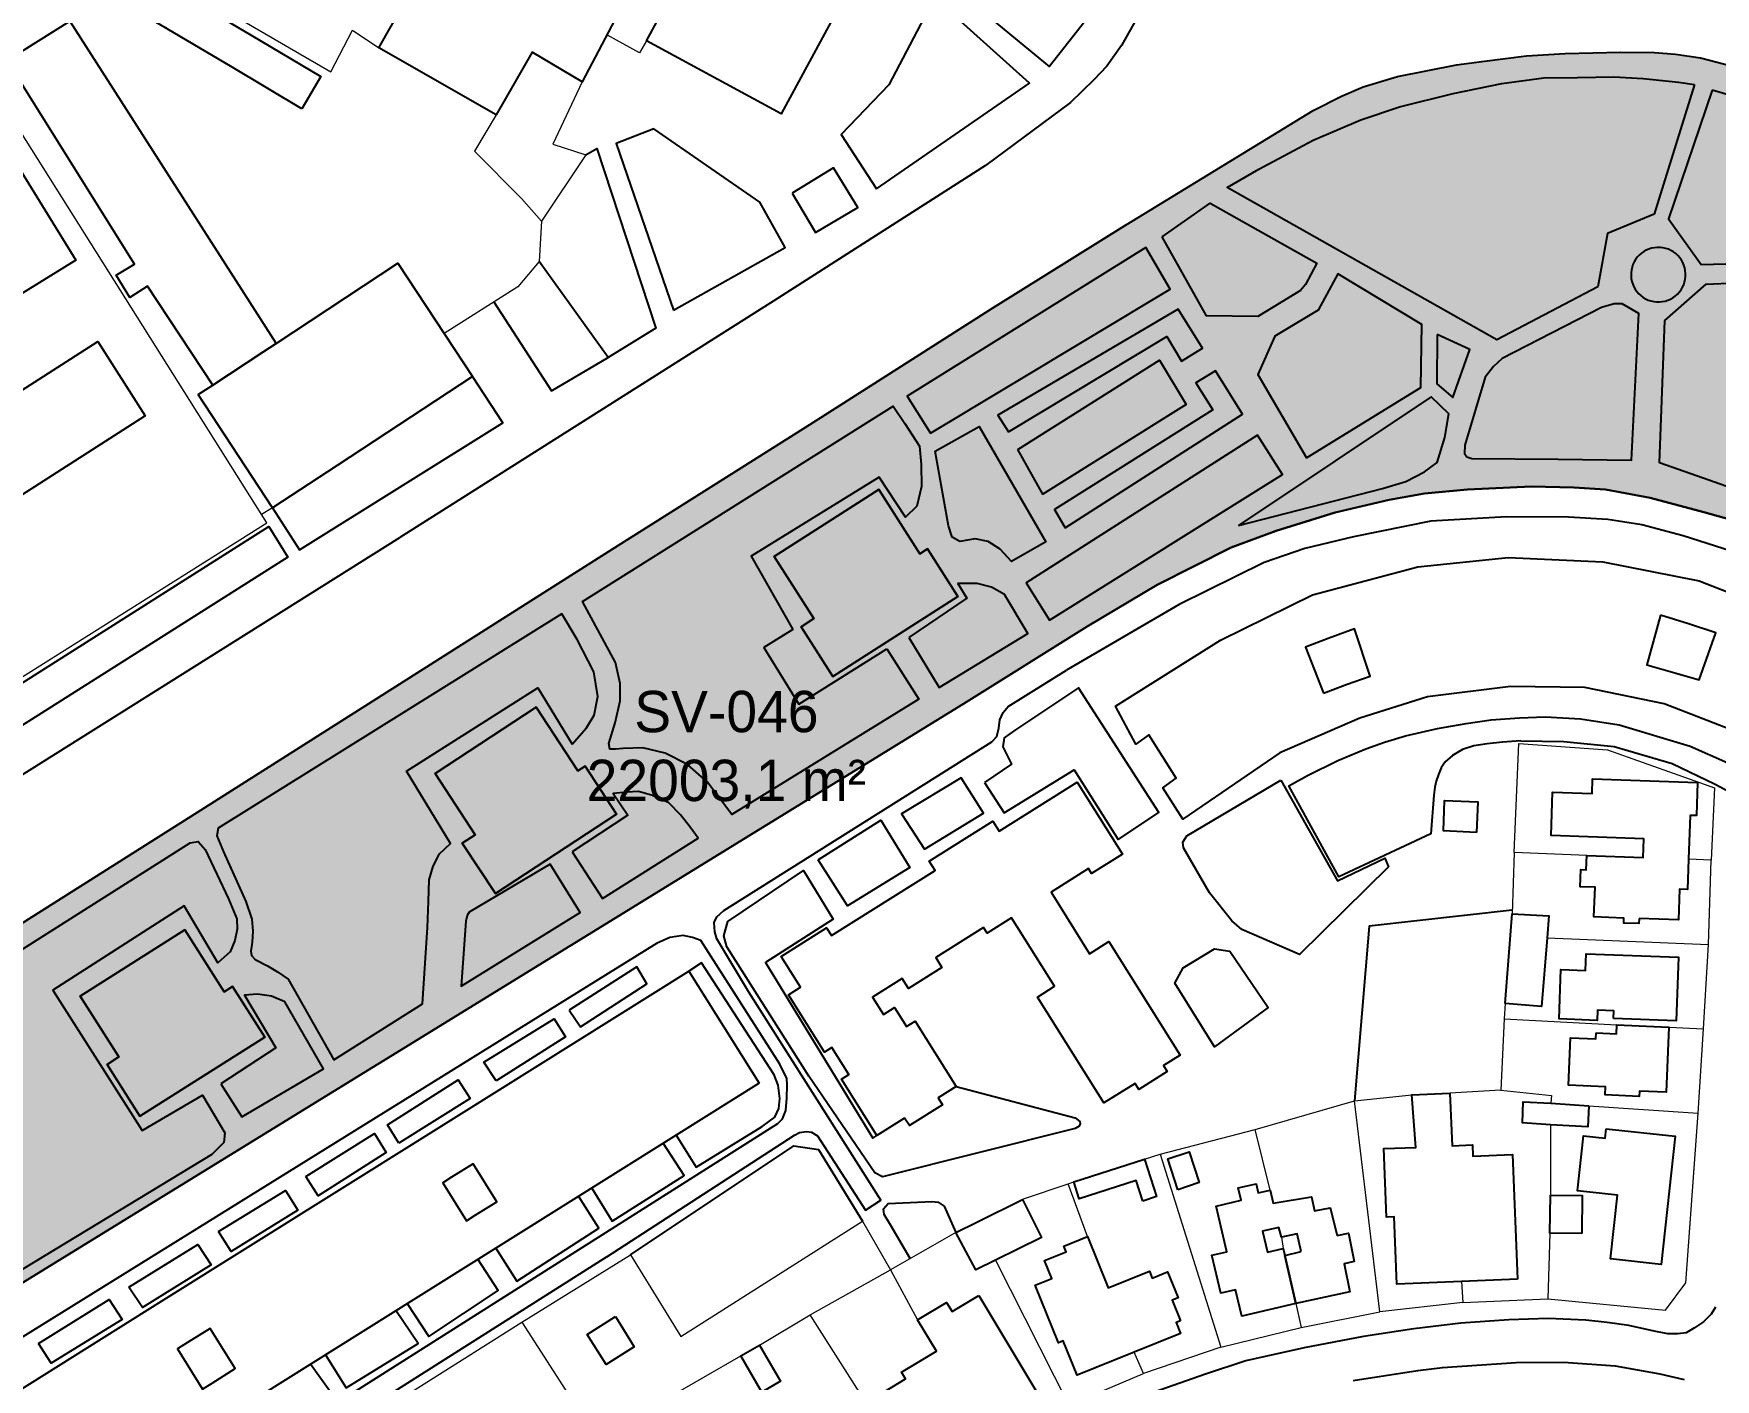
# Model space of a CAD drawing. Header units: metres. Extents: x -1319 to 2200, y -1209 to 1268.
# Drawn here: x -199.7 to 44.5, y -540.8 to -345.4 of the extents above; entities that cross this region are included whole.
import ezdxf

# ---------------------------------------------------------------- set-up
doc = ezdxf.new("R2010")
doc.units = ezdxf.units.M
for name, color, linetype, lineweight, true_color in [('CLADIRI_CONTUR', 7, 'Continuous', 25, 0x4b5962), ('PARCELE_CONTUR', 7, 'Continuous', 13, 0xb58c63), ('PAVAJ', 7, 'Continuous', 25, 0xd1d6d2), ('STRAZI', 7, 'Continuous', 25, 0xc4cccb), ('VERDE_PLIN', 7, 'Continuous', 25, 0x286847)]:
    doc.layers.add(name, color=color, linetype=linetype, lineweight=lineweight, true_color=true_color)
doc.layers.add('VERDE_CONTUR_CALCUL', color=82, linetype='Continuous', true_color=0x286847)
doc.layers.add('VERDE_SUPRAFETE', color=7, linetype='Continuous', true_color=0x1e372a)

msp = doc.modelspace()

# ---------------------------------------------------------------- hatches: boundary and pattern name
at = {"layer": 'VERDE_PLIN'}
h = msp.add_hatch(color=256, dxfattribs=at)
h.dxf.hatch_style = 1
h.paths.add_polyline_path([(30.68, -348.07), (22.66, -348.25), (17.06, -348.62), (10.57, -349.42), (6.87, -349.93), (-1.7, -351.58), (-6.68, -353.12), (-9.83, -354.48), (-13.93, -356.56), (-41.07, -373.16), (-60.5, -385.23), (-87.06, -402.18), (-115.78, -420.28), (-175.44, -458.15), (-230.31, -492.8), (-258.88, -510.97), (-262.51, -513.53), (-263.68, -514.74), (-264.53, -516.14), (-265.44, -521.08), (-265.59, -523.94), (-265.37, -525.77), (-264.63, -527.53), (-251.3, -550.09), (-250.06, -551.41), (-248.15, -552.07), (-245.81, -552.14), (-243.9, -551.7), (-206.91, -530.16), (-64.72, -442.7), (-46.77, -431.49), (-36.59, -425.41), (-25.82, -419.99), (-19.3, -417.57), (-10.73, -414.93), (-2.89, -413.1), (2.24, -412.15), (8.47, -411.56), (17.77, -411.12), (23.92, -411.27), (28.54, -411.56), (34.99, -412.81), (42.82, -414.86), (51.98, -417.42), (63.92, -421.52), (76.89, -427.53), (129.49, -456.17), (163.95, -474.69), (165.64, -474.95), (167.1, -474.98), (168.68, -474.87), (169.81, -474.4), (171.02, -473.48), (193.73, -431.07), (193.84, -429.64), (193.51, -428.7), (192.87, -428.08), (148.17, -405.35), (121.9, -391.69), (120.95, -390.96), (120.37, -389.93), (119.23, -387.55), (118.53, -386.42), (117.73, -385.76), (104.62, -378.72), (63.19, -356.2), (50.99, -351.4), (45.86, -349.79), (42.31, -348.91), (38.7, -348.36), (35.66, -348.1), (30.68, -348.07)])
h.paths.add_polyline_path([(-232.84, -510.12), (-227.13, -519.35), (-225.98, -518.64), (-221.51, -525.86), (-239.87, -537.23), (-244.28, -530.1), (-242.96, -529.28), (-248.73, -519.96), (-232.84, -510.12)], flags=0)
h.paths.add_polyline_path([(-177.8, -475.5), (-172.06, -484.53), (-170.84, -483.75), (-166.18, -491.09), (-184.3, -502.6), (-189.08, -495.08), (-187.36, -493.98), (-192.98, -485.15), (-177.8, -475.5)], flags=0)
h.paths.add_polyline_path([(-126.76, -443.2), (-120.7, -452.43), (-119.66, -451.75), (-115.09, -458.71), (-132.69, -470.26), (-137.5, -462.93), (-135.64, -461.71), (-141.45, -452.84), (-126.76, -443.2)], flags=0)
h.paths.add_polyline_path([(-76.99, -411.6), (-71.04, -420.9), (-69.95, -420.2), (-65.52, -427.13), (-83.66, -438.75), (-88.3, -431.5), (-86.43, -430.3), (-92.18, -421.32), (-76.99, -411.6)], flags=0)
h.paths.add_polyline_path([(178.44, -441.67), (163.82, -467.95), (154.66, -462.85), (169.28, -436.56), (155.32, -428.79), (140.32, -420.44), (125.54, -447.01), (116.69, -442.09), (131.47, -415.52), (121.21, -409.81), (102.39, -399.34), (87.62, -425.88), (82.83, -423.21), (81.28, -426), (70.83, -420.19), (89.94, -385.86), (124, -404.81), (158.1, -423.79), (186.37, -439.52), (183.58, -444.53), (178.44, -441.67)], flags=0)

# ---------------------------------------------------------------- linework, layer by layer
at = {"layer": 'CLADIRI_CONTUR'}
for points in [[(-110.73, -346.43), (-96.32, -319.83), (-101.09, -317.08), (-96.51, -308.36), (-91.17, -311.25), (-78.18, -287.27), (-59.02, -297.65), (-91.18, -357.02), (-110.73, -346.43)], [(-117.43, -330.46), (-119.79, -334.6), (-112.94, -338.71), (-120.08, -352.37), (-127.33, -348.05), (-132.58, -357.15), (-149.63, -347.46), (-134.48, -320.78), (-117.43, -330.46)], [(-160.78, -356.28), (-170.91, -350.27), (-187.92, -340.17), (-185.16, -335.51), (-168.14, -345.61), (-158.01, -351.62), (-160.78, -356.28)], [(-166.46, -391.63), (-173.71, -396.41), (-183.19, -382.05), (-185.75, -383.69), (-187.77, -380.44), (-185.1, -378.87), (-203.59, -349.28), (-194.46, -343.58), (-164.52, -390.39), (-166.46, -391.63)], [(-203.23, -384.25), (-204.72, -385.17), (-203.54, -387.06), (-208.43, -390.09), (-209.57, -388.26), (-213.01, -390.39), (-216.99, -383.96), (-207.17, -377.87), (-203.51, -375.6), (-215.86, -355.66), (-209.9, -351.96), (-193.6, -378.28), (-203.23, -384.25)], [(-175.84, -397.79), (-173.71, -396.41), (-166.46, -391.63), (-164.52, -390.39), (-146.83, -378.73), (-136.03, -395.19), (-155.66, -408.08), (-165.04, -414.24), (-175.84, -397.79)], [(-249.65, -439.32), (-251.31, -440.38), (-252.88, -437.94), (-251.06, -436.77), (-254.51, -431.41), (-256.3, -432.56), (-257.64, -430.47), (-255.95, -429.39), (-257.72, -426.62), (-301.88, -454.77), (-310.63, -441.06), (-260.45, -409.05), (-251.71, -422.76), (-244.82, -418.35), (-231.34, -409.7), (-228.33, -414.4), (-190.43, -390.09), (-183.52, -400.86), (-234.9, -433.82), (-247.85, -442.13), (-249.65, -439.32)], [(-71.04, -420.9), (-69.95, -420.2), (-65.52, -427.13), (-83.66, -438.75), (-88.3, -431.5), (-86.43, -430.3), (-92.18, -421.32), (-76.99, -411.6), (-71.04, -420.9)], [(-12.43, -441.15), (-8.99, -439.87), (-8.99, -439.87), (-5.64, -438.68), (-7.94, -431.81), (-11.75, -433.2), (-11.75, -433.2), (-15.03, -434.49), (-12.43, -441.15)], [(36.49, -429.83), (34.53, -437.04), (38.58, -438.19), (38.58, -438.19), (42.12, -439.22), (44.54, -432.41), (40.6, -431.11), (36.49, -429.83)], [(-120.7, -452.43), (-119.66, -451.75), (-115.09, -458.71), (-132.69, -470.26), (-137.5, -462.93), (-135.64, -461.71), (-141.45, -452.84), (-126.76, -443.2), (-120.7, -452.43)], [(-61.8, -475.2), (-68.72, -479.54), (-67.83, -480.97), (-72.71, -484.04), (-73.61, -482.61), (-77.91, -485.31), (-76.34, -487.81), (-74.72, -486.8), (-72.99, -489.56), (-71.73, -488.77), (-65.76, -498.28), (-68.39, -499.94), (-67.77, -500.92), (-72.57, -503.94), (-73.26, -502.85), (-77.3, -505.38), (-82.43, -497.21), (-81.34, -496.53), (-83.81, -492.59), (-84.9, -493.28), (-90.12, -484.95), (-88.39, -483.87), (-91.19, -479.4), (-84.58, -475.25), (-83.88, -476.37), (-68.84, -466.93), (-69.69, -465.57), (-60.43, -459.76), (-59.53, -461.19), (-48.19, -454.07), (-41.63, -464.53), (-46.11, -467.35), (-46.55, -466.64), (-51.99, -470.06), (-46.39, -478.99), (-43.6, -477.24), (-33.26, -493.72), (-35.68, -495.23), (-35.12, -496.12), (-39.25, -498.71), (-39.8, -497.82), (-44.33, -500.67), (-53.98, -485.28), (-51.49, -483.72), (-57.72, -473.79), (-61.28, -476.03), (-61.8, -475.2)], [(33.39, -473.89), (33.37, -474.62), (31.18, -474.54), (31.2, -473.81), (26.84, -473.66), (27, -469.35), (24.85, -469.28), (24.94, -466.77), (25.74, -466.79), (25.81, -464.75), (33.98, -465.03), (34.07, -462.31), (20.63, -461.84), (20.85, -455.54), (26.58, -455.74), (26.65, -453.58), (41.89, -454.11), (41.72, -458.94), (40.8, -458.9), (40.57, -465.27), (40.42, -469.67), (39.28, -469.63), (39.12, -474.09), (33.39, -473.89)], [(9.8, -461.37), (4.98, -461.17), (5.16, -456.75), (9.98, -456.95), (9.8, -461.37)], [(13.93, -486.24), (14.72, -476.28), (14.97, -473.21), (20.29, -473.5), (20.03, -476.7), (19.24, -486.66), (13.93, -486.24)], [(-172.06, -484.53), (-170.84, -483.75), (-166.18, -491.09), (-184.3, -502.6), (-189.08, -495.08), (-187.36, -493.98), (-192.98, -485.15), (-177.8, -475.5), (-172.06, -484.53)], [(29.68, -488.42), (29.72, -487.3), (27.34, -487.21), (27.29, -488.67), (21.8, -488.47), (22.06, -481.3), (25.61, -481.43), (25.7, -478.99), (39.11, -479.49), (38.77, -488.76), (29.68, -488.42)], [(-94.39, -497.8), (-132.61, -521.73), (-132.61, -521.73), (-170.88, -545.7), (-222.2, -577.83), (-224.8, -573.68), (-222.82, -572.44), (-226.56, -566.47), (-228.51, -567.68), (-232.36, -561.53), (-181.16, -529.47), (-142.8, -505.45), (-104.59, -481.52), (-94.39, -497.8)], [(27.15, -490.48), (30.11, -490.61), (30.16, -489.32), (37.73, -489.66), (37.32, -499.1), (33.47, -498.93), (33.43, -499.72), (28.48, -499.5), (28.54, -498.31), (23.15, -498.07), (23.45, -491.21), (27.11, -491.37), (27.15, -490.48)], [(15.76, -526.24), (7.61, -526.57), (-1.77, -526.96), (-2.17, -517.22), (-3.27, -517.27), (-3.68, -507.29), (0.99, -507.11), (0.42, -499.47), (5.91, -499.26), (6.25, -506.91), (9.21, -506.76), (9.28, -508.39), (15.01, -508.15), (15.76, -526.24)], [(26.09, -501.08), (25.98, -504.13), (20.55, -503.83), (16.48, -503.56), (16.56, -500.49), (20.59, -500.7), (26.09, -501.08)], [(28.61, -504.4), (38.64, -505.5), (36.6, -524.13), (29.27, -523.32), (30.29, -514.06), (24.46, -513.42), (25.34, -505.43), (28.46, -505.77), (28.61, -504.4)], [(-33.56, -513.26), (-35.02, -508.79), (-31.92, -507.77), (-30.46, -512.24), (-33.56, -513.26)], [(-135.92, -509.49), (-139.04, -511.45), (-140.32, -512.25), (-136.87, -517.76), (-135.6, -516.95), (-132.47, -515), (-135.92, -509.49)], [(-38.67, -514.91), (-39.62, -511.95), (-47.89, -514.61), (-48.69, -512.13), (-38.41, -508.83), (-36.67, -514.26), (-38.67, -514.91)], [(-10.45, -519.89), (-8.78, -519.56), (-7.97, -523.7), (-9.44, -524.01), (-8.58, -528.11), (-16.46, -529.79), (-18.06, -522.84), (-16.46, -529.79), (-24.31, -531.61), (-25.19, -527.79), (-27.35, -528.29), (-28.63, -522.78), (-26.48, -522.28), (-28.01, -515.63), (-24.39, -514.79), (-24.81, -512.99), (-22.22, -512.39), (-21.9, -513.74), (-20.17, -513.34), (-19.73, -515.24), (-14.15, -514.31), (-13.73, -516.32), (-11.46, -515.9), (-10.45, -519.89)], [(-62.77, -517.98), (-56.12, -514.69), (-53.39, -520.21), (-60.04, -523.5), (-62.93, -524.9), (-65.84, -519.46), (-62.77, -517.98)], [(25.07, -519.64), (20.45, -519.58), (20.52, -514.06), (25.13, -514.11), (25.07, -519.64)], [(-33.19, -532.29), (-33.83, -532.55), (-33.19, -534.14), (-39.94, -536.86), (-48.22, -540.18), (-50.23, -535.2), (-50.93, -535.48), (-54.3, -527.11), (-51.89, -526.14), (-52.93, -523.56), (-49.79, -522.3), (-50.13, -521.46), (-46.68, -520.08), (-43.72, -527.49), (-37.71, -525.07), (-37.3, -526.09), (-35.06, -525.18), (-33.54, -528.96), (-34.39, -529.31), (-33.19, -532.29)], [(-15.69, -522.26), (-16.27, -519.69), (-18.52, -520.15), (-18.92, -518.73), (-21.28, -519.28), (-20.57, -522.33), (-18.3, -521.8), (-18.06, -522.84), (-15.69, -522.26)], [(-62.48, -528.63), (-54.07, -542.66), (-62.15, -547.5), (-72.88, -553.88), (-78.96, -557.64), (-84.94, -547.97), (-78.86, -544.21), (-73.15, -540.71), (-73.71, -539.78), (-68.62, -536.72), (-71.37, -532.14), (-67.17, -529.62), (-66.37, -530.96), (-62.48, -528.63)], [(-115.26, -531.7), (-112.51, -536.08), (-116.62, -538.66), (-119.37, -534.28), (-115.26, -531.7)], [(-177.4, -535.47), (-178.86, -536.39), (-175.2, -542.22), (-173.82, -541.36), (-170.47, -539.25), (-174.12, -533.42), (-177.4, -535.47)], [(-93.98, -542.64), (-97.02, -537.41), (-94.32, -535.85), (-91.28, -541.07), (-93.98, -542.64)]]:
    msp.add_lwpolyline(points, close=True, dxfattribs=at)
msp.add_lwpolyline([(46.51, -446.37), (37.03, -442.7), (25.54, -440.34), (14.74, -440.17), (2.66, -441.68), (-7.17, -444.79), (-7.17, -444.79), (-18.76, -449.84), (-32.85, -459.46), (-35.74, -454.9), (-33.84, -453.48), (-37.77, -447.19), (-39.67, -448.56), (-42.61, -443.04), (-27.38, -433.47), (-14.04, -426.87), (1.26, -422.81), (14.4, -421.43), (28.15, -422.06), (42.15, -424.84), (55.14, -429.93)], dxfattribs=at)
at = {"layer": 'PARCELE_CONTUR'}
for points in [[(-192.49, -330.03), (-156.58, -350.94), (-153.43, -344.86), (-149.63, -347.46)], [(-345.77, -479.47), (-325.04, -460.2), (-317.75, -474.67), (-303.17, -465.81), (-299.43, -466.21), (-254.67, -438.23), (-239.14, -461.67), (-220.31, -450.68), (-165.88, -416.4), (-207.71, -350.03), (-211.55, -346.56)], [(-110.73, -346.43), (-111.78, -348.16), (-116.51, -345.54)], [(-120.08, -352.37), (-124.33, -361.42), (-119.57, -362.96), (-125.98, -372.63)], [(-132.58, -357.15), (-135.7, -362.44), (-128.89, -369.33), (-125.98, -372.63), (-126.34, -378.49), (-129.42, -382.15), (-140.13, -388.93)], [(-165.04, -414.24), (-166.64, -415.2)], [(25.81, -464.75), (15.24, -464.28), (15.96, -448.45), (28.81, -449.4), (44.33, -454.9), (43.87, -465.41), (40.57, -465.27)], [(15.24, -464.28), (14.97, -473.21)], [(20.03, -476.7), (43.49, -477.67), (43.87, -465.41)], [(37.73, -489.66), (42.77, -489.92), (43.49, -477.67)], [(13.93, -486.24), (13.82, -488.45), (30.16, -489.32)], [(13.82, -488.45), (13.32, -498.8), (5.91, -499.26)], [(26.09, -501.08), (41.99, -502.17), (42.77, -489.92)], [(-20.17, -513.34), (-22.36, -504.5), (-7.93, -500.37)], [(7.83, -529.62), (-4.26, -531.02), (-7.93, -500.37), (0.42, -499.47)], [(13.32, -498.8), (20.67, -499.57), (20.59, -500.7)], [(20.45, -519.58), (20.17, -529.1), (37.26, -530.77), (40.21, -526.78), (41.99, -502.17)], [(-36.16, -508.1), (-22.36, -504.5)], [(20.55, -503.83), (20.52, -514.06)], [(-38.41, -508.83), (-36.16, -508.1), (-27.32, -536.11), (-38.55, -539.95), (-39.94, -536.86)], [(-56.13, -514.66), (-49.51, -512.39)], [(-46.68, -520.08), (-49.51, -512.39), (-48.69, -512.13)], [(-128.85, -532.52), (-113.07, -522.72), (-105.74, -534.59), (-79.37, -517.81), (-75.31, -524.89)], [(-65.84, -519.46), (-75.31, -524.89), (-71.37, -532.14)], [(-18.52, -520.15), (-18.3, -521.8)], [(-78.86, -544.21), (-86.99, -531.43), (-75.31, -524.89)], [(-60.04, -523.5), (-49.42, -544.56), (-38.55, -539.95)], [(7.61, -526.57), (7.83, -529.62), (20.17, -529.1)], [(-16.46, -529.79), (-15.69, -533.27), (-4.26, -531.02)], [(-94.32, -535.85), (-86.99, -531.43)], [(-138.95, -564.31), (-150.4, -546.09), (-128.85, -532.52), (-117.48, -550.16)], [(-27.32, -536.11), (-15.69, -533.27)], [(-104.63, -548.29), (-107.78, -543.56), (-97.02, -537.41)]]:
    msp.add_lwpolyline(points, dxfattribs=at)
at = {"layer": 'PAVAJ'}
for points in [[(-67.79, -337.32), (-52.26, -350.14), (-44.21, -339.88), (-32.34, -317.76), (-55.63, -314.9), (-67.79, -337.32)], [(-77.32, -367.9), (-55.12, -352.59), (-68.93, -340.14), (-75.56, -352.81), (-82.48, -360.02), (-77.32, -367.9)], [(41.47, -352.77), (35.57, -371.6), (28.83, -374.42), (27.4, -382.15), (12.75, -389.84), (-26.44, -367.72), (-21.83, -365.08), (-13.91, -360.83), (-7.03, -357.9), (-1.39, -356), (6.38, -354.09), (13.48, -352.63), (19.56, -351.82), (24.47, -351.75), (29.75, -351.67), (34, -351.89), (39.12, -352.41), (41.47, -352.77)], [(44.03, -353.58), (37.66, -372.26), (42.44, -378.89), (58.52, -378.45), (65.37, -378.82), (71.63, -379.8), (77.93, -381.2), (82.57, -382.88), (84.76, -384.13), (90.55, -373.36), (58.83, -358.71), (48.87, -354.97), (44.03, -353.58)], [(-106.8, -385.52), (-90.61, -376.43), (-94.28, -369.84), (-109.66, -359.22), (-115.15, -361.34), (-106.8, -385.52)], [(-119.57, -362.96), (-117.94, -362.08), (-109.37, -388.16), (-116.33, -392.4)], [(-89.59, -368.56), (-86.18, -374.27), (-80.03, -370.61), (-83.58, -364.86), (-89.59, -368.56)], [(-35.84, -374.9), (-28.88, -370.02), (-13.4, -378.71), (-15.05, -381.82), (-15.78, -382.66), (-17.5, -383.76), (-21.97, -386.47), (-29.44, -386.36), (-35.84, -374.9)], [(-132.9, -384.35), (-124.53, -397.24), (-116.33, -392.4), (-126.34, -378.49)], [(-69.52, -403.39), (-34.68, -382.48), (-38.22, -376.42), (-72.87, -398.03), (-69.52, -403.39)], [(39.49, -382.58), (39.7, -382.22), (39.88, -381.84), (40.01, -381.45), (40.1, -381.05), (40.15, -380.63), (40.15, -380.22), (40.11, -379.81), (40.03, -379.4), (39.91, -379), (39.75, -378.62), (39.54, -378.26), (39.3, -377.92), (39.03, -377.61), (38.72, -377.33), (38.39, -377.08), (38.03, -376.87), (37.66, -376.7), (37.27, -376.56), (36.86, -376.47), (36.45, -376.43), (36.03, -376.42), (35.62, -376.46), (35.21, -376.54), (34.82, -376.66), (34.44, -376.83), (34.08, -377.03), (33.74, -377.27), (33.43, -377.54), (33.14, -377.85), (32.9, -378.18), (32.69, -378.54), (32.51, -378.91), (32.38, -379.31), (32.29, -379.71), (32.24, -380.12), (32.23, -380.54), (32.27, -380.95), (32.35, -381.36), (32.48, -381.75), (32.64, -382.14), (32.85, -382.5), (33.08, -382.84), (33.36, -383.15), (33.66, -383.43), (34, -383.68), (34.35, -383.89), (34.73, -384.06), (35.12, -384.19), (35.53, -384.28), (35.94, -384.33), (36.35, -384.34), (36.77, -384.3), (37.17, -384.22), (37.57, -384.09), (37.95, -383.93), (38.31, -383.73), (38.65, -383.49), (38.96, -383.21), (39.24, -382.91), (39.49, -382.58)], [(-14.92, -406.98), (1.73, -396.76), (1.84, -387.61), (-10.34, -380.28), (-13.2, -385.52), (-19.5, -389.33), (-21.95, -394.9), (-14.92, -406.98)], [(83.74, -385.88), (66.65, -418.34), (36.36, -407.72), (37.16, -387.02), (43.14, -381.78), (60.39, -380.98), (66.28, -381.38), (72.97, -382.44), (78.1, -383.47), (83.74, -385.88)], [(-58.16, -403.21), (-35.16, -389.36), (-33.03, -392.92), (-29.99, -391.05), (-33.51, -385.41), (-59.7, -400.79), (-58.16, -403.21)], [(9.13, -407.06), (21.63, -407.17), (32.29, -407.31), (33.37, -386.03), (30.96, -384.64), (29.78, -384.64), (27.95, -385.15), (13.52, -392.55), (12.28, -393.72), (11.03, -395.26), (8.1, -405.15), (8.06, -406.36), (8.39, -406.84), (9.13, -407.06)], [(4.09, -389.07), (4.05, -396.21), (6.36, -398.23), (8.8, -391.27), (4.09, -389.07)], [(-56.84, -405.77), (-36.22, -392.81), (-32.37, -399.25), (-53.18, -412.26), (-56.84, -405.77)], [(-165.04, -414.24), (-161.12, -420.32), (-131.6, -401.89), (-136.03, -395.19)], [(-49.96, -417.13), (-24.21, -400.65), (-28.09, -394.35), (-30.98, -396.07), (-28.49, -400.02), (-51.49, -414.49), (-49.96, -417.13)], [(-75.85, -434.71), (-71.2, -442.04), (-98.36, -458.79), (-101.93, -454.01), (-104.77, -451.5), (-108.03, -449.89), (-111.25, -449.09), (-114.11, -449.2), (-115.23, -449.31), (-116.07, -449.29), (-116.22, -448.45), (-115.3, -445.48), (-114.55, -442.27), (-114.57, -439.75), (-115.26, -436.72), (-120.03, -427.86), (-74.9, -399.47), (-73.21, -402), (-71.09, -405.3), (-70.87, -407.93), (-70.8, -411.16), (-71.49, -414.02), (-73.11, -415.59), (-76.95, -409.8), (-95.52, -421.27), (-89.51, -431.89), (-93.69, -434.53), (-88.6, -442.77), (-75.85, -434.71)], [(-24.77, -416.8), (-3.86, -411.41), (-0.49, -410.43), (2.24, -409.03), (4.07, -407.64), (5.21, -404.02), (5.76, -400.57), (3.19, -398.12), (-24.77, -416.8)], [(-68.82, -406.03), (-62.43, -402.42), (-52.74, -419.16), (-57.74, -422.02), (-59.39, -420.22), (-61.11, -419.12), (-63.01, -418.72), (-65.23, -419.12), (-66.35, -418.5), (-66.9, -416.85), (-68.82, -406.03)], [(-52.2, -430.56), (-18.38, -409.4), (-22.01, -403.71), (-55.6, -425.13), (-52.2, -430.56)], [(-221.63, -452.46), (-165.59, -416.96), (-162.81, -421.4), (-219, -456.96), (-221.63, -452.46)], [(-72.63, -433.06), (-68.25, -440.31), (-55.34, -432.48), (-58.77, -426.85), (-60.65, -425.75), (-62.72, -425.23), (-65.54, -425.25), (-64.22, -427.37), (-72.63, -433.06)], [(-121.53, -448.56), (-119.44, -446.17), (-118.34, -444.34), (-117.83, -441.63), (-118.41, -438.04), (-120.83, -433.35), (-123.03, -429.62), (-172.92, -460.75), (-173.12, -461.89), (-172.17, -464.2), (-168.91, -471.39), (-168.06, -473.99), (-167.9, -475.73), (-167.99, -477.33), (-168.21, -478.63), (-168.12, -479.25), (-167.59, -479.84), (-165.79, -480.75), (-164.33, -481.63), (-162.79, -482.69), (-156.16, -494.4), (-143.27, -486.26), (-142.53, -475.17), (-142.42, -471.43), (-142.31, -468.28), (-141.73, -466.27), (-140.81, -464.51), (-139.2, -462.97), (-145.57, -452.49), (-126.53, -440.37), (-121.53, -448.56)], [(-61.64, -454.13), (-58.82, -458.53), (-48.64, -452.3), (-42.26, -462.41), (-36.33, -458.49), (-48.01, -440.4), (-57.17, -446.48), (-58.82, -447.65), (-59, -448.93), (-57.72, -451.46), (-61.64, -454.13)], [(-70.38, -463.8), (-61.82, -458.58), (-65.03, -453.47), (-73.71, -458.67), (-70.38, -463.8)], [(-18.6, -453.77), (-10.4, -468.42), (-3.51, -465.12), (-3, -466.37), (-15.89, -479.11), (-24.28, -475.49), (-25.74, -474.24), (-28.97, -470.14), (-32.78, -463.62), (-32.85, -462.78), (-32.26, -461.86), (-18.6, -453.77)], [(-121.55, -464.18), (-117.11, -470.95), (-103.25, -462.22), (-104.42, -460.61), (-105.8, -458.83), (-107.52, -457.07), (-109.86, -456.01), (-111.91, -455.42), (-113.6, -455.53), (-115.58, -455.75), (-113.45, -458.87), (-121.55, -464.18)], [(-85.83, -465.34), (-76.69, -459.61), (-72.5, -466.48), (-81.53, -472.06), (-85.83, -465.34)], [(-225.08, -493.32), (-177, -462.9), (-175.83, -462.68), (-174.84, -463.88), (-171.45, -471.01), (-170.21, -473.92), (-170.19, -475.44), (-170.5, -477.07), (-171.18, -478.72), (-173.01, -480.33), (-177.9, -472.03), (-196.93, -484.29), (-184, -504.65), (-175.24, -499.54), (-171.97, -505), (-172.11, -506.39), (-173.87, -508.15), (-202.53, -525.51)], [(-136.47, -472.95), (-136.8, -473.43), (-136.97, -474.25), (-137.63, -483.7), (-120.37, -473.01), (-124.71, -465.99), (-136.47, -472.95)], [(-87.19, -496.77), (-99.09, -478.01), (-99.53, -476.4), (-98.91, -474.31), (-87.92, -466.92), (-83.64, -473.98), (-93.47, -480.27), (-77.85, -505.76), (-77.3, -505.38)], [(14.98, -472.66), (-5.82, -475.01), (-7.93, -500.37)], [(-26.04, -478.6), (-20.47, -486.8), (-28.27, -492.52), (-34.02, -483.25), (-32.81, -481.02), (-28.27, -478.27), (-26.04, -478.6)], [(-121.98, -487.18), (-120.33, -489.62), (-110.68, -483.36), (-112.16, -480.88), (-121.98, -487.18)], [(-106.45, -505.35), (-103.52, -510.01), (-93.93, -504.08), (-92.1, -502.72), (-91.51, -501.47), (-91.36, -500.01), (-91.62, -498.1), (-92.21, -496.57), (-102.76, -480.3), (-104.59, -481.52)], [(-172.57, -497.88), (-169.49, -502.67), (-157.66, -495.73), (-163.27, -485.99), (-165.21, -485.15), (-167.22, -484.85), (-169.13, -485), (-164.55, -492.67), (-172.57, -497.88)], [(-132.56, -497.45), (-134.36, -494.76), (-124.17, -488.43), (-122.49, -491.08), (-132.56, -497.45)], [(-146.69, -506.51), (-148.35, -503.86), (-138.08, -497.29), (-136.33, -500.02), (-146.69, -506.51)], [(-65.76, -498.28), (-48.51, -502.83), (-47.81, -503.36), (-47.78, -503.65), (-47.89, -504.04), (-48.49, -504.37), (-76.49, -511.38), (-77.59, -510.83), (-87.19, -496.77)], [(-160.23, -511.33), (-150.25, -505.12), (-148.53, -507.88), (-158.43, -514.16), (-160.23, -511.33)], [(-118.7, -513.02), (-115.72, -517.81), (-105.28, -511.18), (-108.3, -506.51)], [(-113.07, -522.72), (-89.33, -506.9), (-85.74, -507.41), (-79.37, -517.81)], [(-172.9, -519.32), (-163.18, -513.37), (-161.39, -516.23), (-171.07, -522.22), (-172.9, -519.32)], [(-132.61, -521.73), (-129.59, -526.53), (-117.68, -518.84), (-120.62, -514.22)], [(-72.46, -523.26), (-75.28, -518.47), (-76.24, -516.86), (-76.31, -516.05), (-75.65, -515.25), (-69.24, -514.99), (-68.4, -515.06), (-67.52, -515.65), (-65.84, -519.46)], [(-185.91, -527.42), (-175.89, -521.24), (-173.95, -524.18), (-183.95, -530.37), (-185.91, -527.42)], [(-145.52, -529.81), (-142.37, -534.59), (-132.26, -527.88), (-135.21, -523.36)], [(-199.05, -535.61), (-188.76, -529.2), (-186.9, -532.09), (-197.2, -538.43), (-199.05, -535.61)], [(-157.37, -537.23), (-154.35, -542.02), (-143.91, -535.58), (-147.13, -530.82)], [(-170.88, -545.7), (-167.64, -550.41), (-156.25, -543.19), (-159.54, -538.59)]]:
    msp.add_lwpolyline(points, dxfattribs=at)
at = {"layer": 'STRAZI'}
for points in [[(-26.77, -320.32), (-41.75, -347.1), (-43.88, -350.1), (-45.78, -352.08), (-49.15, -355.37), (-61.53, -364.53), (-92.23, -384.16), (-146.54, -418.54)], [(-41.07, -373.16), (-13.93, -356.56), (-9.83, -354.48), (-6.68, -353.12), (-1.7, -351.58), (6.87, -349.93), (10.57, -349.42), (17.06, -348.62), (22.66, -348.25), (30.68, -348.07), (35.66, -348.1), (38.7, -348.36), (42.31, -348.91), (45.86, -349.79), (50.99, -351.4), (63.19, -356.2), (104.62, -378.72)], [(-41.07, -373.16), (-60.5, -385.23), (-87.06, -402.18), (-115.78, -420.28), (-175.44, -458.15), (-230.31, -492.8)], [(-206.91, -530.16), (-64.72, -442.7), (-46.77, -431.49), (-36.59, -425.41), (-25.82, -419.99), (-19.3, -417.57), (-10.73, -414.93), (-2.89, -413.1), (2.24, -412.15), (8.47, -411.56), (17.77, -411.12), (23.92, -411.27), (28.54, -411.56), (34.99, -412.81), (42.82, -414.86), (51.98, -417.42)], [(160.66, -477.23), (102.65, -447.46), (77.01, -433.83), (62.94, -426.58), (51.47, -422.05), (39.78, -418.31), (33.78, -416.7), (28.87, -415.93), (23.15, -415.6), (14.14, -415.53), (3.16, -416.18), (-8.05, -418.46), (-15.16, -420.14), (-21.02, -422.19), (-33.39, -428.26), (-49.77, -437.83)], [(-254.7, -439.71), (-235.36, -469.56), (-234.59, -470.15), (-233.64, -470.7), (-232.36, -470.92), (-230.71, -470.81), (-228.62, -470.18), (-209.61, -458.17), (-146.54, -418.54)], [(-116.51, -522.99), (-89.26, -505.34), (-88.53, -504.94), (-87.5, -504.83), (-86.77, -504.9), (-85.89, -505.45), (-78.93, -516.22), (-76.69, -514.79), (-95.89, -484.57), (-100.54, -476.84), (-100.83, -475.82), (-100.91, -474.46), (-100.54, -473.66), (-99.51, -472.7), (-60.61, -448.24), (-59.85, -447.43), (-59.59, -446.26), (-59.41, -445.01), (-58.97, -443.95), (-58.23, -443.11), (-49.77, -437.83)], [(16.25, -448.09), (13.59, -448.29), (11.34, -448.53), (9.42, -448.78), (7.75, -449.32), (6.29, -450.19), (5.26, -451.15), (4.68, -451.99), (4.25, -452.98), (3.91, -453.93), (3.76, -454.83), (3.61, -455.98), (3.16, -461.59), (-10.2, -467.83), (-17.45, -454.61), (-14.77, -453.11), (-10.36, -450.93), (-6.26, -449.24), (-3.58, -448.29), (-0.51, -447.34), (4.11, -446.31), (8.28, -445.58), (11.91, -445.03), (16.05, -444.74), (19.78, -444.59), (24.88, -444.88), (30.52, -445.76), (40.81, -448.84), (51.76, -453.71)], [(16.25, -448.09), (22.46, -448.16), (29.78, -448.89), (38.21, -451.39), (44.47, -454.35), (46.63, -455.52)], [(-215.31, -580.83), (-155.39, -544.02), (-91.66, -503.65), (-91, -502.96), (-90.52, -501.75), (-90.38, -499.99), (-90.3, -498.05), (-90.38, -497.13), (-91.4, -495.05), (-102.83, -477.06), (-104.07, -476.62), (-105.43, -476.37), (-107.37, -476.62), (-109.28, -477.5), (-236.45, -556.4), (-238.28, -559.48), (-239.45, -562.7), (-238.35, -566.36), (-228.9, -580.54), (-227, -582.81), (-225.24, -583.61), (-222.9, -583.76), (-219.71, -582.99), (-215.31, -580.83)], [(-116.51, -522.99), (-212.62, -583.91), (-218.12, -587.35), (-219.07, -588.38), (-219.66, -589.69), (-219.36, -590.87), (-189.84, -627.97)], [(44.51, -530.32), (43.85, -531.35), (42.75, -532.44), (41.47, -533.32), (40.26, -534.06), (39.05, -534.2), (37.59, -534.17), (35.57, -533.8), (31.91, -532.96), (28.79, -532.53), (25.67, -532.23), (20.2, -531.98), (14.47, -532.15), (7.51, -532.66), (0.7, -533.47), (-6.62, -534.6), (-15.23, -536.25), (-23.73, -538.12), (-29.55, -540.03), (-39.77, -543.65)], [(-8.14, -540.97), (1.27, -539.54), (4.86, -539.06), (15.55, -538.37), (22.43, -538.3), (29.91, -538.84), (36.4, -539.98), (39.95, -540.82)]]:
    msp.add_lwpolyline(points, dxfattribs=at)
at = {"layer": 'VERDE_CONTUR_CALCUL'}
for points in [[(-230.31, -492.8), (-175.44, -458.15), (-115.78, -420.28), (-87.06, -402.18), (-60.5, -385.23), (-41.07, -373.16), (-13.93, -356.56), (-9.83, -354.48), (-6.68, -353.12), (-1.7, -351.58), (6.87, -349.93), (10.57, -349.42), (17.06, -348.62), (22.66, -348.25), (30.68, -348.07), (30.68, -348.07), (35.66, -348.1), (38.7, -348.36), (42.31, -348.91), (45.86, -349.79)], [(51.98, -417.42), (42.82, -414.86), (34.99, -412.81), (28.54, -411.56), (23.92, -411.27), (17.77, -411.12), (8.47, -411.56), (2.24, -412.15), (-2.89, -413.1), (-10.73, -414.93), (-19.3, -417.57), (-25.82, -419.99), (-36.59, -425.41), (-46.77, -431.49), (-64.72, -442.7), (-206.91, -530.16)]]:
    msp.add_lwpolyline(points, dxfattribs=at)
for points in [[(-76.99, -411.6), (-92.18, -421.32), (-86.43, -430.3), (-88.3, -431.5), (-83.66, -438.75), (-65.52, -427.13), (-69.95, -420.2), (-71.04, -420.9), (-76.99, -411.6)], [(-126.76, -443.2), (-141.45, -452.84), (-135.64, -461.71), (-137.5, -462.93), (-132.69, -470.26), (-115.09, -458.71), (-119.66, -451.75), (-120.7, -452.43), (-126.76, -443.2)], [(-177.8, -475.5), (-192.98, -485.15), (-187.36, -493.98), (-189.08, -495.08), (-184.3, -502.6), (-166.18, -491.09), (-170.84, -483.75), (-172.06, -484.53), (-177.8, -475.5)]]:
    msp.add_lwpolyline(points, close=True, dxfattribs=at)

# ---------------------------------------------------------------- texts
at = {"layer": 'VERDE_SUPRAFETE', "insert": (-99.14, -449.38), "char_height": 6, "width": 65, "attachment_point": 5}
msp.add_mtext('SV-046\\P22003,1 m²', dxfattribs=at)

doc.saveas('drawing.dxf')
